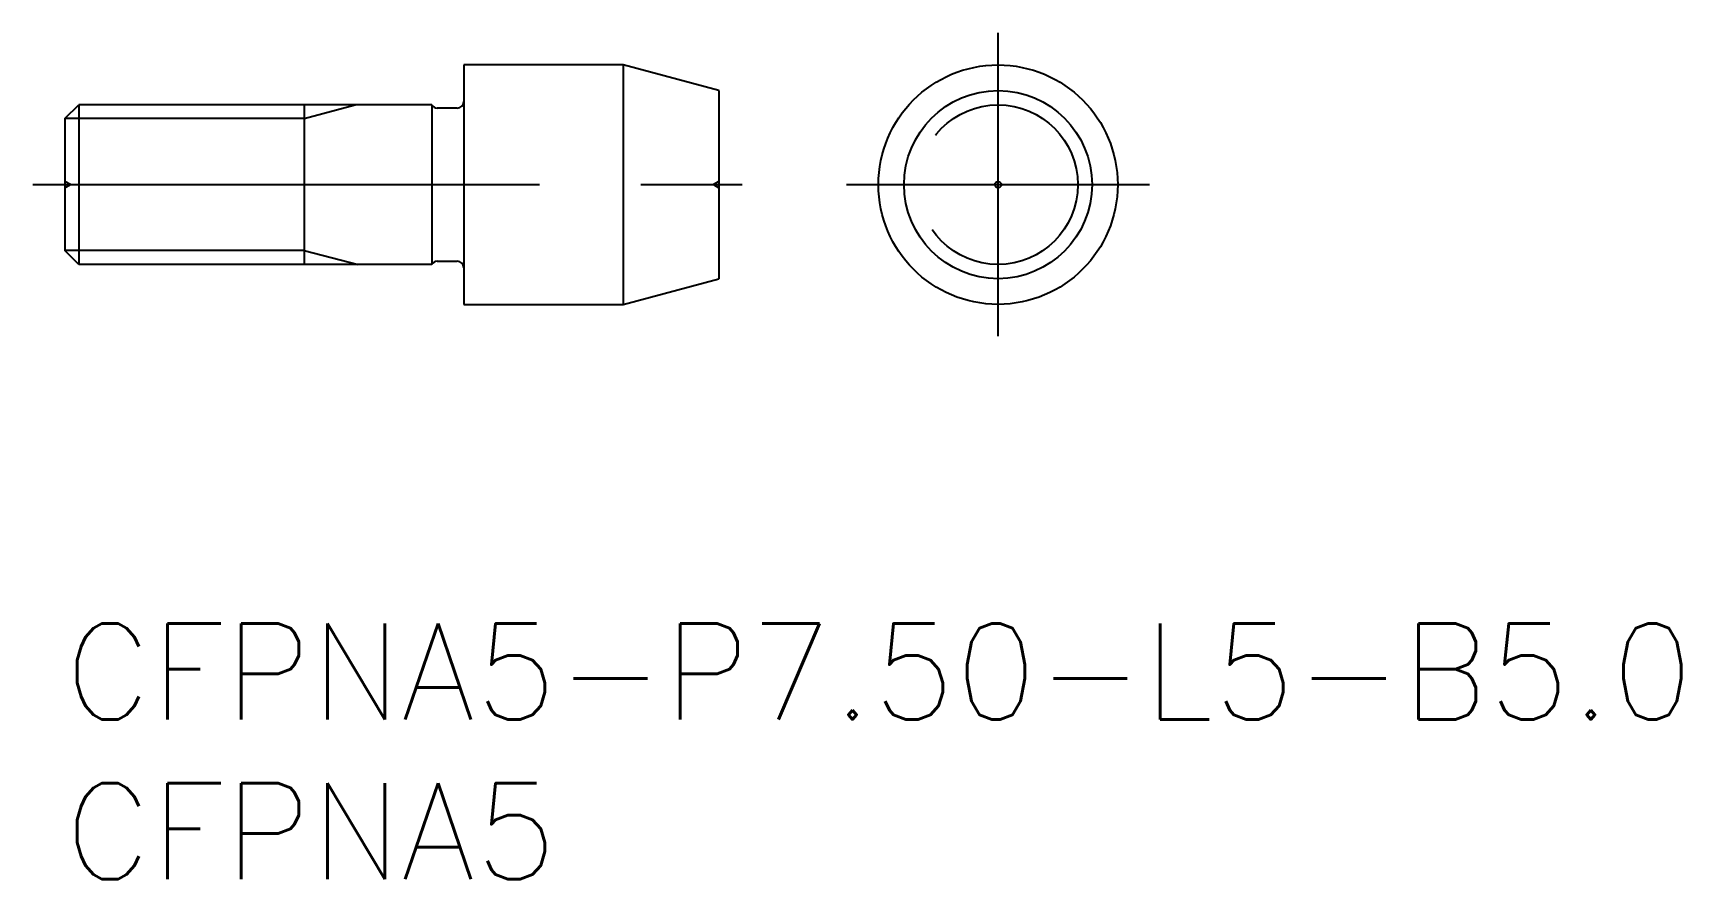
# Model space of a CAD drawing. Extents: x -1 to 50.7, y -8 to 18.5.
import ezdxf

# ---------------------------------------------------------------- set-up
doc = ezdxf.new("R2010")
doc.units = 0
doc.header["$LTSCALE"] = 0.5
doc.linetypes.add('CENTER', pattern=[50.8, 31.75, -6.35, 6.35, -6.35])
doc.linetypes.add('DASHED', pattern=[19.05, 12.7, -6.35])
for name, color, linetype in [('MSM_CENTER', 1, 'CENTER'), ('MSM_CONTINUOUS', 7, 'CONTINUOUS'), ('MSM_DASHED', 4, 'DASHED'), ('MSM_NARROW', 5, 'CONTINUOUS'), ('MSM_PART_NUMBER', 7, 'CONTINUOUS')]:
    doc.layers.add(name, color=color, linetype=linetype)
doc.styles.get("Standard").update_dxf_attribs({"font": 'txt.shx', "height": 0.5, "bigfont": 'bigfont.shx'})

# ---------------------------------------------------------------- blocks, each defined once
blk = doc.blocks.new('*U15')
at = {"layer": 'MSM_PART_NUMBER'}
blk.add_text('CFPNA5-P7.50-L5-B5.0', height=3, dxfattribs=at).set_placement((0, -3))
blk = doc.blocks.new('*U16')
at = {"layer": 'MSM_PART_NUMBER'}
blk.add_text('CFPNA5', height=3, dxfattribs=at).set_placement((0, -8))

msp = doc.modelspace()

# ---------------------------------------------------------------- linework, layer by layer
at = {"layer": 'MSM_CENTER'}
for p, q in [((29.25, 9), (29.25, 18.5)), ((-1, 13.75), (21.5, 13.75)), ((24.5, 13.75), (34, 13.75))]:
    msp.add_line(p, q, dxfattribs=at)
at = {"layer": 'MSM_CONTINUOUS'}
for p, q in [((17.5, 17.5), (12.5, 17.5)), ((12.5, 17.5), (12.5, 10)), ((20.5, 16.696), (17.5, 17.5)), ((17.5, 17.5), (17.5, 10)), ((20.5, 16.696), (20.5, 10.804)), ((0, 15.817), (0.433, 16.25)), ((0.433, 16.25), (0.433, 11.25)), ((11.5, 16.25), (0.433, 16.25)), ((7.5, 16.25), (7.5, 11.25)), ((11.5, 16.25), (11.5, 11.25)), ((12.3, 16.15), (11.673, 16.15)), ((0, 15.817), (0, 11.683)), ((0.433, 11.25), (0, 11.683)), ((11.5, 11.25), (0.433, 11.25)), ((11.673, 11.35), (12.3, 11.35)), ((17.5, 10), (20.5, 10.804)), ((12.5, 10), (17.5, 10))]:
    msp.add_line(p, q, dxfattribs=at)
for radius in [3.75, 2.946, 0.1]:
    msp.add_circle((29.25, 13.75), radius, dxfattribs=at)
for centre, start, end in [((11.673, 16.35), 210, 270), ((12.3, 16.35), 270, 0), ((11.673, 11.15), 90, 150), ((12.3, 11.15), 0, 90)]:
    msp.add_arc(centre, 0.2, start, end, dxfattribs=at)
at = {"layer": 'MSM_DASHED'}
for p, q in [((0.173, 13.75), (0, 13.85)), ((0, 13.65), (0.173, 13.75)), ((20.5, 13.85), (20.327, 13.75)), ((20.327, 13.75), (20.5, 13.65))]:
    msp.add_line(p, q, dxfattribs=at)
msp.add_circle((29.25, 13.75), 2.5, dxfattribs=at)
at = {"layer": 'MSM_NARROW'}
for p, q in [((7.5, 15.817), (9.1, 16.25)), ((7.5, 15.817), (0, 15.817)), ((7.5, 11.683), (0, 11.683)), ((7.5, 11.683), (9.196, 11.25))]:
    msp.add_line(p, q, dxfattribs=at)

# ---------------------------------------------------------------- block references
at = {"layer": 'MSM_CONTINUOUS'}
for name in ['*U15', '*U16']:
    msp.add_blockref(name, (0, 0), dxfattribs=at)

doc.saveas('drawing.dxf')
